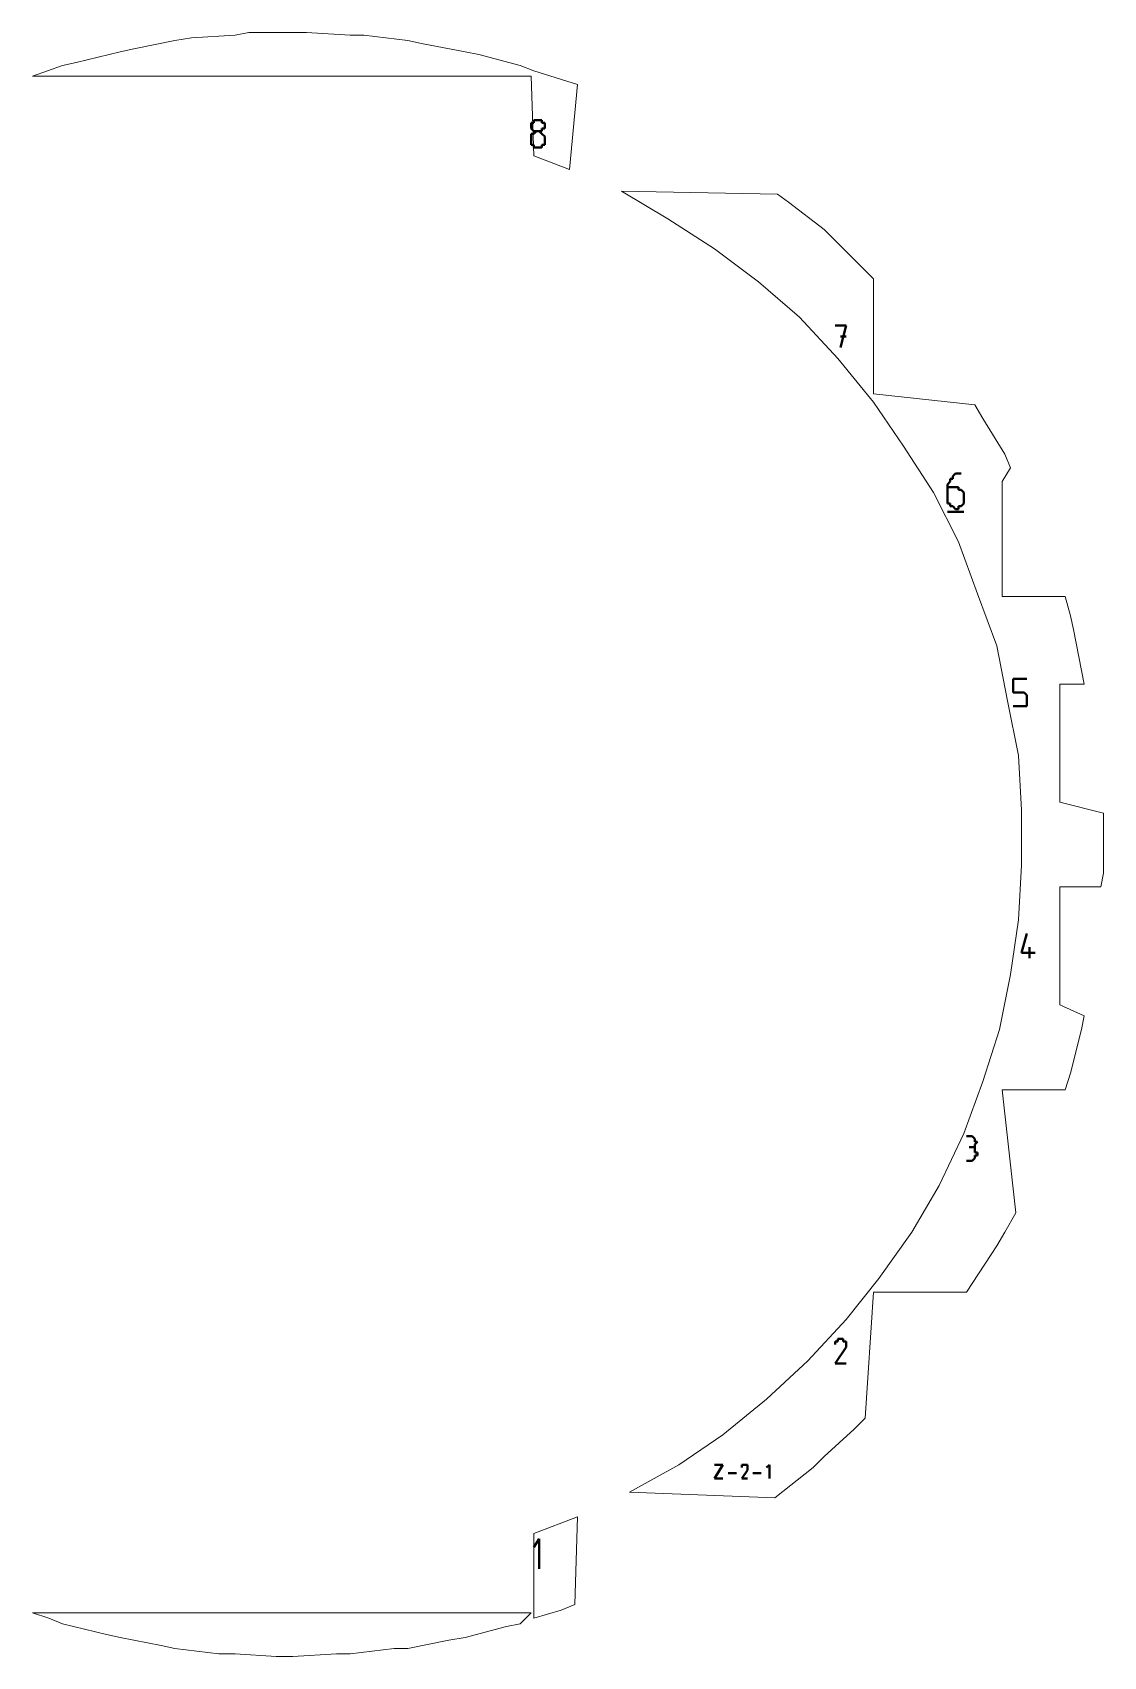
# Model space of a CAD drawing. Header units: centimetres. Extents: x -9.7 to 9.7, y -12.3 to 12.3.
# Drawn here: x -7.64 to -3.73, y -12.34 to -6.41 of the extents above; entities that cross this region are included whole.
import ezdxf

# ---------------------------------------------------------------- set-up
doc = ezdxf.new("R2010")
doc.units = ezdxf.units.CM
doc.header["$MEASUREMENT"] = 0
doc.layers.add('layer 1', color=7, linetype='Continuous')

msp = doc.modelspace()

# ---------------------------------------------------------------- linework, layer by layer
at = {"layer": 'layer 1', "color": 5, "lineweight": 13}
for points in [[(-7.11569, -6.43519), (-7.11569, -6.43519), (-7.26571, -6.46536), (-7.26571, -6.46536)], [(-7.05563, -6.42541), (-7.05563, -6.42541), (-7.11569, -6.43519), (-7.11569, -6.43519)], [(-6.89556, -6.41534), (-6.89556, -6.41534), (-7.05563, -6.42541), (-7.05563, -6.42541)], [(-6.84555, -6.4053), (-6.84555, -6.4053), (-6.89556, -6.41534), (-6.89556, -6.41534)], [(-6.68548, -6.4053), (-6.68548, -6.4053), (-6.84555, -6.4053), (-6.84555, -6.4053)], [(-6.63548, -6.4053), (-6.63548, -6.4053), (-6.68548, -6.4053), (-6.68548, -6.4053)], [(-6.47567, -6.41534), (-6.47567, -6.41534), (-6.63548, -6.4053), (-6.63548, -6.4053)], [(-6.42566, -6.41534), (-6.42566, -6.41534), (-6.47567, -6.41534), (-6.47567, -6.41534)], [(-6.26559, -6.43519), (-6.26559, -6.43519), (-6.42566, -6.41534), (-6.42566, -6.41534)], [(-6.21558, -6.44525), (-6.21558, -6.44525), (-6.26559, -6.43519), (-6.26559, -6.43519)], [(-6.05551, -6.4754), (-6.05551, -6.4754), (-6.21558, -6.44525), (-6.21558, -6.44525)], [(-7.47553, -6.51536), (-7.47553, -6.51536), (-7.52553, -6.52542), (-7.52553, -6.52542)], [(-7.31572, -6.4754), (-7.31572, -6.4754), (-7.47553, -6.51536), (-7.47553, -6.51536)], [(-7.26571, -6.46536), (-7.26571, -6.46536), (-7.31572, -6.4754), (-7.31572, -6.4754)], [(-6.0055, -6.4852), (-6.0055, -6.4852), (-6.05551, -6.4754), (-6.05551, -6.4754)], [(-5.85548, -6.52542), (-5.85548, -6.52542), (-6.0055, -6.4852), (-6.0055, -6.4852)], [(-7.52553, -6.52542), (-7.52553, -6.52542), (-7.6356, -6.56537), (-7.6356, -6.56537)], [(-7.6356, -6.56537), (-7.6356, -6.56537), (-5.81553, -6.56537), (-5.81553, -6.56537)], [(-5.80548, -6.54526), (-5.80548, -6.54526), (-5.85548, -6.52542), (-5.85548, -6.52542)], [(-5.81553, -6.56537), (-5.81553, -6.56537), (-5.80548, -6.85535), (-5.80548, -6.85535)], [(-5.6454, -6.59527), (-5.6454, -6.59527), (-5.80548, -6.54526), (-5.80548, -6.54526)], [(-5.67557, -6.90535), (-5.67557, -6.90535), (-5.6454, -6.59527), (-5.6454, -6.59527)], [(-5.80548, -6.85535), (-5.80548, -6.85535), (-5.67557, -6.90535), (-5.67557, -6.90535)], [(-4.91542, -6.99532), (-4.91542, -6.99532), (-5.4856, -6.98525), (-5.4856, -6.98525)], [(-5.4856, -6.98525), (-5.4856, -6.98525), (-5.31547, -7.08528), (-5.31547, -7.08528)], [(-4.87547, -7.02522), (-4.87547, -7.02522), (-4.91542, -6.99532), (-4.91542, -6.99532)], [(-4.74529, -7.12522), (-4.74529, -7.12522), (-4.87547, -7.02522), (-4.87547, -7.02522)], [(-5.31547, -7.08528), (-5.31547, -7.08528), (-5.14534, -7.19534), (-5.14534, -7.19534)], [(-4.70534, -7.16545), (-4.70534, -7.16545), (-4.74529, -7.12522), (-4.74529, -7.12522)], [(-4.56538, -7.3054), (-4.56538, -7.3054), (-4.70534, -7.16545), (-4.70534, -7.16545)], [(-5.14534, -7.19534), (-5.14534, -7.19534), (-4.98553, -7.31546), (-4.98553, -7.31546)], [(-4.98553, -7.31546), (-4.98553, -7.31546), (-4.83552, -7.44537), (-4.83552, -7.44537)], [(-4.56538, -7.7253), (-4.56538, -7.7253), (-4.56538, -7.3054), (-4.56538, -7.3054)], [(-4.83552, -7.44537), (-4.83552, -7.44537), (-4.69529, -7.59538), (-4.69529, -7.59538)], [(-4.69529, -7.59538), (-4.69529, -7.59538), (-4.56538, -7.75547), (-4.56538, -7.75547)], [(-4.19549, -7.76526), (-4.19549, -7.76526), (-4.56538, -7.7253), (-4.56538, -7.7253)], [(-4.56538, -7.75547), (-4.56538, -7.75547), (-4.45531, -7.91527), (-4.45531, -7.91527)], [(-4.16533, -7.81526), (-4.16533, -7.81526), (-4.19549, -7.76526), (-4.19549, -7.76526)], [(-4.08542, -7.94544), (-4.08542, -7.94544), (-4.16533, -7.81526), (-4.16533, -7.81526)], [(-4.45531, -7.91527), (-4.45531, -7.91527), (-4.34551, -8.0854), (-4.34551, -8.0854)], [(-4.06531, -7.99544), (-4.06531, -7.99544), (-4.08542, -7.94544), (-4.08542, -7.94544)], [(-4.09548, -8.04545), (-4.09548, -8.04545), (-4.06531, -7.99544), (-4.06531, -7.99544)], [(-4.09548, -8.46534), (-4.09548, -8.46534), (-4.09548, -8.04545), (-4.09548, -8.04545)], [(-4.34551, -8.0854), (-4.34551, -8.0854), (-4.25528, -8.26532), (-4.25528, -8.26532)], [(-4.25528, -8.26532), (-4.25528, -8.26532), (-4.18543, -8.45529), (-4.18543, -8.45529)], [(-4.18543, -8.45529), (-4.18543, -8.45529), (-4.11532, -8.64526), (-4.11532, -8.64526)], [(-3.86529, -8.46534), (-3.86529, -8.46534), (-4.09548, -8.46534), (-4.09548, -8.46534)], [(-3.84544, -8.53546), (-3.84544, -8.53546), (-3.86529, -8.46534), (-3.86529, -8.46534)], [(-3.83539, -8.58546), (-3.83539, -8.58546), (-3.84544, -8.53546), (-3.84544, -8.53546)], [(-3.79544, -8.78549), (-3.79544, -8.78549), (-3.83539, -8.58546), (-3.83539, -8.58546)], [(-4.11532, -8.64526), (-4.11532, -8.64526), (-4.07537, -8.84529), (-4.07537, -8.84529)], [(-3.8854, -9.21544), (-3.8854, -9.21544), (-3.8854, -8.78549), (-3.8854, -8.78549)], [(-3.8854, -8.78549), (-3.8854, -8.78549), (-3.79544, -8.78549), (-3.79544, -8.78549)], [(-4.07537, -8.84529), (-4.07537, -8.84529), (-4.03542, -9.04531), (-4.03542, -9.04531)], [(-4.03542, -9.04531), (-4.03542, -9.04531), (-4.02536, -9.24534), (-4.02536, -9.24534)], [(-4.02536, -9.24534), (-4.02536, -9.24534), (-4.02536, -9.44536), (-4.02536, -9.44536)], [(-3.72532, -9.25539), (-3.72532, -9.25539), (-3.8854, -9.21544), (-3.8854, -9.21544)], [(-3.72532, -9.3255), (-3.72532, -9.3255), (-3.72532, -9.25539), (-3.72532, -9.25539)], [(-3.72532, -9.39535), (-3.72532, -9.39535), (-3.72532, -9.3255), (-3.72532, -9.3255)], [(-3.72532, -9.47552), (-3.72532, -9.47552), (-3.72532, -9.39535), (-3.72532, -9.39535)], [(-4.02536, -9.44536), (-4.02536, -9.44536), (-4.03542, -9.64539), (-4.03542, -9.64539)], [(-3.73538, -9.52553), (-3.73538, -9.52553), (-3.72532, -9.47552), (-3.72532, -9.47552)], [(-3.8854, -9.95548), (-3.8854, -9.95548), (-3.8854, -9.52553), (-3.8854, -9.52553)], [(-3.8854, -9.52553), (-3.8854, -9.52553), (-3.73538, -9.52553), (-3.73538, -9.52553)], [(-4.03542, -9.64539), (-4.03542, -9.64539), (-4.06531, -9.84541), (-4.06531, -9.84541)], [(-4.06531, -9.84541), (-4.06531, -9.84541), (-4.10527, -10.04543), (-4.10527, -10.04543)], [(-3.79544, -9.99543), (-3.79544, -9.99543), (-3.8854, -9.95548), (-3.8854, -9.95548)], [(-3.80523, -10.04543), (-3.80523, -10.04543), (-3.79544, -9.99543), (-3.79544, -9.99543)], [(-4.10527, -10.04543), (-4.10527, -10.04543), (-4.16533, -10.23541), (-4.16533, -10.23541)], [(-3.84544, -10.20551), (-3.84544, -10.20551), (-3.80523, -10.04543), (-3.80523, -10.04543)], [(-4.16533, -10.23541), (-4.16533, -10.23541), (-4.23544, -10.42538), (-4.23544, -10.42538)], [(-3.86529, -10.26557), (-3.86529, -10.26557), (-3.84544, -10.20551), (-3.84544, -10.20551)], [(-4.04547, -10.71536), (-4.04547, -10.71536), (-4.09548, -10.26557), (-4.09548, -10.26557)], [(-4.09548, -10.26557), (-4.09548, -10.26557), (-3.86529, -10.26557), (-3.86529, -10.26557)], [(-4.23544, -10.42538), (-4.23544, -10.42538), (-4.3254, -10.61535), (-4.3254, -10.61535)], [(-4.3254, -10.61535), (-4.3254, -10.61535), (-4.42541, -10.78548), (-4.42541, -10.78548)], [(-4.08542, -10.78548), (-4.08542, -10.78548), (-4.04547, -10.71536), (-4.04547, -10.71536)], [(-4.42541, -10.78548), (-4.42541, -10.78548), (-4.54527, -10.95534), (-4.54527, -10.95534)], [(-4.11532, -10.83548), (-4.11532, -10.83548), (-4.08542, -10.78548), (-4.08542, -10.78548)], [(-4.22539, -11.00534), (-4.22539, -11.00534), (-4.11532, -10.83548), (-4.11532, -10.83548)], [(-4.54527, -10.95534), (-4.54527, -10.95534), (-4.66539, -11.10536), (-4.66539, -11.10536)], [(-4.59527, -11.46545), (-4.59527, -11.46545), (-4.56538, -11.00534), (-4.56538, -11.00534)], [(-4.56538, -11.00534), (-4.56538, -11.00534), (-4.22539, -11.00534), (-4.22539, -11.00534)], [(-4.66539, -11.10536), (-4.66539, -11.10536), (-4.80535, -11.25538), (-4.80535, -11.25538)], [(-4.80535, -11.25538), (-4.80535, -11.25538), (-4.95537, -11.3956), (-4.95537, -11.3956)], [(-4.95537, -11.3956), (-4.95537, -11.3956), (-5.11544, -11.52551), (-5.11544, -11.52551)], [(-4.63549, -11.50541), (-4.63549, -11.50541), (-4.59527, -11.46545), (-4.59527, -11.46545)], [(-5.11544, -11.52551), (-5.11544, -11.52551), (-5.27552, -11.63558), (-5.27552, -11.63558)], [(-4.74529, -11.60542), (-4.74529, -11.60542), (-4.63549, -11.50541), (-4.63549, -11.50541)], [(-4.78551, -11.64537), (-4.78551, -11.64537), (-4.74529, -11.60542), (-4.74529, -11.60542)], [(-5.27552, -11.63558), (-5.27552, -11.63558), (-5.45543, -11.7356), (-5.45543, -11.7356)], [(-4.92547, -11.75544), (-4.92547, -11.75544), (-4.78551, -11.64537), (-4.78551, -11.64537)], [(-5.45543, -11.7356), (-5.45543, -11.7356), (-4.92547, -11.75544), (-4.92547, -11.75544)], [(-5.6454, -11.82555), (-5.6454, -11.82555), (-5.80548, -11.88561), (-5.80548, -11.88561)], [(-5.65546, -12.14543), (-5.65546, -12.14543), (-5.6454, -11.82555), (-5.6454, -11.82555)], [(-5.80548, -11.88561), (-5.80548, -11.88561), (-5.80548, -12.19544), (-5.80548, -12.19544)], [(-5.70547, -12.16554), (-5.70547, -12.16554), (-5.65546, -12.14543), (-5.65546, -12.14543)], [(-7.6356, -12.17559), (-7.6356, -12.17559), (-7.57554, -12.19544), (-7.57554, -12.19544)], [(-5.81553, -12.17559), (-5.81553, -12.17559), (-7.6356, -12.17559), (-7.6356, -12.17559)], [(-7.57554, -12.19544), (-7.57554, -12.19544), (-7.52553, -12.21555), (-7.52553, -12.21555)], [(-7.52553, -12.21555), (-7.52553, -12.21555), (-7.36573, -12.2555), (-7.36573, -12.2555)], [(-5.90549, -12.2256), (-5.90549, -12.2256), (-5.85548, -12.21555), (-5.85548, -12.21555)], [(-5.85548, -12.21555), (-5.85548, -12.21555), (-5.81553, -12.17559), (-5.81553, -12.17559)], [(-5.80548, -12.19544), (-5.80548, -12.19544), (-5.70547, -12.16554), (-5.70547, -12.16554)], [(-7.36573, -12.2555), (-7.36573, -12.2555), (-7.31572, -12.26555), (-7.31572, -12.26555)], [(-7.31572, -12.26555), (-7.31572, -12.26555), (-7.1657, -12.29545), (-7.1657, -12.29545)], [(-6.11557, -12.27561), (-6.11557, -12.27561), (-6.05551, -12.26555), (-6.05551, -12.26555)], [(-6.05551, -12.26555), (-6.05551, -12.26555), (-5.90549, -12.2256), (-5.90549, -12.2256)], [(-7.1657, -12.29545), (-7.1657, -12.29545), (-7.11569, -12.30551), (-7.11569, -12.30551)], [(-7.11569, -12.30551), (-7.11569, -12.30551), (-6.95562, -12.32561), (-6.95562, -12.32561)], [(-6.95562, -12.32561), (-6.95562, -12.32561), (-6.89556, -12.32561), (-6.89556, -12.32561)], [(-6.89556, -12.32561), (-6.89556, -12.32561), (-6.74554, -12.3354), (-6.74554, -12.3354)], [(-6.68548, -12.3354), (-6.68548, -12.3354), (-6.52567, -12.32561), (-6.52567, -12.32561)], [(-6.52567, -12.32561), (-6.52567, -12.32561), (-6.47567, -12.32561), (-6.47567, -12.32561)], [(-6.47567, -12.32561), (-6.47567, -12.32561), (-6.31559, -12.30551), (-6.31559, -12.30551)], [(-6.31559, -12.30551), (-6.31559, -12.30551), (-6.26559, -12.30551), (-6.26559, -12.30551)], [(-6.26559, -12.30551), (-6.26559, -12.30551), (-6.11557, -12.27561), (-6.11557, -12.27561)], [(-6.74554, -12.3354), (-6.74554, -12.3354), (-6.68548, -12.3354), (-6.68548, -12.3354)]]:
    msp.add_open_spline(points, degree=3, dxfattribs=at)
at = {"layer": 'layer 1', "color": 1, "lineweight": 40}
for points in [[(-5.80548, -6.73523), (-5.80548, -6.73523), (-5.81553, -6.73523), (-5.81553, -6.73523)], [(-5.81553, -6.73523), (-5.81553, -6.73523), (-5.81553, -6.73523), (-5.81553, -6.73523)], [(-5.81553, -6.73523), (-5.81553, -6.73523), (-5.81553, -6.74529), (-5.81553, -6.74529)], [(-5.81553, -6.74529), (-5.81553, -6.74529), (-5.81553, -6.74529), (-5.81553, -6.74529)], [(-5.81553, -6.74529), (-5.81553, -6.74529), (-5.81553, -6.74529), (-5.81553, -6.74529)], [(-5.81553, -6.74529), (-5.81553, -6.74529), (-5.81553, -6.74529), (-5.81553, -6.74529)], [(-5.81553, -6.74529), (-5.81553, -6.74529), (-5.81553, -6.75534), (-5.81553, -6.75534)], [(-5.81553, -6.75534), (-5.81553, -6.75534), (-5.81553, -6.75534), (-5.81553, -6.75534)], [(-5.81553, -6.75534), (-5.81553, -6.75534), (-5.80548, -6.7654), (-5.80548, -6.7654)], [(-5.79542, -6.72544), (-5.79542, -6.72544), (-5.80548, -6.72544), (-5.80548, -6.72544)], [(-5.80548, -6.72544), (-5.80548, -6.72544), (-5.80548, -6.72544), (-5.80548, -6.72544)], [(-5.80548, -6.72544), (-5.80548, -6.72544), (-5.80548, -6.73523), (-5.80548, -6.73523)], [(-5.78537, -6.72544), (-5.78537, -6.72544), (-5.79542, -6.72544), (-5.79542, -6.72544)], [(-5.79542, -6.72544), (-5.79542, -6.72544), (-5.79542, -6.72544), (-5.79542, -6.72544)], [(-5.79542, -6.72544), (-5.79542, -6.72544), (-5.79542, -6.72544), (-5.79542, -6.72544)], [(-5.79542, -6.72544), (-5.79542, -6.72544), (-5.79542, -6.72544), (-5.79542, -6.72544)], [(-5.77558, -6.72544), (-5.77558, -6.72544), (-5.78537, -6.72544), (-5.78537, -6.72544)], [(-5.78537, -6.72544), (-5.78537, -6.72544), (-5.78537, -6.72544), (-5.78537, -6.72544)], [(-5.77558, -6.73523), (-5.77558, -6.73523), (-5.77558, -6.72544), (-5.77558, -6.72544)], [(-5.77558, -6.72544), (-5.77558, -6.72544), (-5.77558, -6.72544), (-5.77558, -6.72544)], [(-5.76553, -6.73523), (-5.76553, -6.73523), (-5.77558, -6.73523), (-5.77558, -6.73523)], [(-5.77558, -6.73523), (-5.77558, -6.73523), (-5.77558, -6.73523), (-5.77558, -6.73523)], [(-5.77558, -6.7654), (-5.77558, -6.7654), (-5.77558, -6.75534), (-5.77558, -6.75534)], [(-5.77558, -6.75534), (-5.77558, -6.75534), (-5.76553, -6.75534), (-5.76553, -6.75534)], [(-5.76553, -6.74529), (-5.76553, -6.74529), (-5.76553, -6.73523), (-5.76553, -6.73523)], [(-5.76553, -6.74529), (-5.76553, -6.74529), (-5.76553, -6.74529), (-5.76553, -6.74529)], [(-5.76553, -6.74529), (-5.76553, -6.74529), (-5.76553, -6.74529), (-5.76553, -6.74529)], [(-5.76553, -6.75534), (-5.76553, -6.75534), (-5.76553, -6.74529), (-5.76553, -6.74529)], [(-5.76553, -6.74529), (-5.76553, -6.74529), (-5.76553, -6.74529), (-5.76553, -6.74529)], [(-5.80548, -6.77519), (-5.80548, -6.77519), (-5.81553, -6.77519), (-5.81553, -6.77519)], [(-5.81553, -6.77519), (-5.81553, -6.77519), (-5.81553, -6.78524), (-5.81553, -6.78524)], [(-5.81553, -6.78524), (-5.81553, -6.78524), (-5.81553, -6.78524), (-5.81553, -6.78524)], [(-5.81553, -6.78524), (-5.81553, -6.78524), (-5.81553, -6.79529), (-5.81553, -6.79529)], [(-5.81553, -6.79529), (-5.81553, -6.79529), (-5.81553, -6.80535), (-5.81553, -6.80535)], [(-5.81553, -6.80535), (-5.81553, -6.80535), (-5.81553, -6.80535), (-5.81553, -6.80535)], [(-5.81553, -6.80535), (-5.81553, -6.80535), (-5.81553, -6.80535), (-5.81553, -6.80535)], [(-5.81553, -6.80535), (-5.81553, -6.80535), (-5.81553, -6.8154), (-5.81553, -6.8154)], [(-5.81553, -6.8154), (-5.81553, -6.8154), (-5.81553, -6.8154), (-5.81553, -6.8154)], [(-5.81553, -6.8154), (-5.81553, -6.8154), (-5.80548, -6.8154), (-5.80548, -6.8154)], [(-5.79542, -6.7654), (-5.79542, -6.7654), (-5.80548, -6.77519), (-5.80548, -6.77519)], [(-5.80548, -6.7654), (-5.80548, -6.7654), (-5.80548, -6.7654), (-5.80548, -6.7654)], [(-5.80548, -6.7654), (-5.80548, -6.7654), (-5.80548, -6.7654), (-5.80548, -6.7654)], [(-5.80548, -6.7654), (-5.80548, -6.7654), (-5.79542, -6.7654), (-5.79542, -6.7654)], [(-5.80548, -6.77519), (-5.80548, -6.77519), (-5.80548, -6.77519), (-5.80548, -6.77519)], [(-5.80548, -6.77519), (-5.80548, -6.77519), (-5.80548, -6.77519), (-5.80548, -6.77519)], [(-5.80548, -6.8154), (-5.80548, -6.8154), (-5.80548, -6.82519), (-5.80548, -6.82519)], [(-5.78537, -6.7654), (-5.78537, -6.7654), (-5.79542, -6.7654), (-5.79542, -6.7654)], [(-5.79542, -6.7654), (-5.79542, -6.7654), (-5.79542, -6.7654), (-5.79542, -6.7654)], [(-5.79542, -6.7654), (-5.79542, -6.7654), (-5.79542, -6.7654), (-5.79542, -6.7654)], [(-5.79542, -6.7654), (-5.79542, -6.7654), (-5.79542, -6.7654), (-5.79542, -6.7654)], [(-5.79542, -6.7654), (-5.79542, -6.7654), (-5.79542, -6.7654), (-5.79542, -6.7654)], [(-5.79542, -6.7654), (-5.79542, -6.7654), (-5.79542, -6.7654), (-5.79542, -6.7654)], [(-5.79542, -6.7654), (-5.79542, -6.7654), (-5.79542, -6.7654), (-5.79542, -6.7654)], [(-5.79542, -6.7654), (-5.79542, -6.7654), (-5.78537, -6.7654), (-5.78537, -6.7654)], [(-5.77558, -6.77519), (-5.77558, -6.77519), (-5.78537, -6.7654), (-5.78537, -6.7654)], [(-5.78537, -6.7654), (-5.78537, -6.7654), (-5.78537, -6.7654), (-5.78537, -6.7654)], [(-5.78537, -6.7654), (-5.78537, -6.7654), (-5.78537, -6.7654), (-5.78537, -6.7654)], [(-5.78537, -6.7654), (-5.78537, -6.7654), (-5.77558, -6.7654), (-5.77558, -6.7654)], [(-5.77558, -6.7654), (-5.77558, -6.7654), (-5.77558, -6.7654), (-5.77558, -6.7654)], [(-5.77558, -6.7654), (-5.77558, -6.7654), (-5.77558, -6.7654), (-5.77558, -6.7654)], [(-5.76553, -6.78524), (-5.76553, -6.78524), (-5.77558, -6.77519), (-5.77558, -6.77519)], [(-5.77558, -6.77519), (-5.77558, -6.77519), (-5.77558, -6.77519), (-5.77558, -6.77519)], [(-5.77558, -6.77519), (-5.77558, -6.77519), (-5.77558, -6.77519), (-5.77558, -6.77519)], [(-5.77558, -6.77519), (-5.77558, -6.77519), (-5.77558, -6.77519), (-5.77558, -6.77519)], [(-5.77558, -6.82519), (-5.77558, -6.82519), (-5.77558, -6.8154), (-5.77558, -6.8154)], [(-5.77558, -6.8154), (-5.77558, -6.8154), (-5.77558, -6.8154), (-5.77558, -6.8154)], [(-5.77558, -6.8154), (-5.77558, -6.8154), (-5.76553, -6.8154), (-5.76553, -6.8154)], [(-5.76553, -6.79529), (-5.76553, -6.79529), (-5.76553, -6.78524), (-5.76553, -6.78524)], [(-5.76553, -6.78524), (-5.76553, -6.78524), (-5.76553, -6.78524), (-5.76553, -6.78524)], [(-5.76553, -6.80535), (-5.76553, -6.80535), (-5.76553, -6.79529), (-5.76553, -6.79529)], [(-5.76553, -6.79529), (-5.76553, -6.79529), (-5.76553, -6.79529), (-5.76553, -6.79529)], [(-5.76553, -6.8154), (-5.76553, -6.8154), (-5.76553, -6.80535), (-5.76553, -6.80535)], [(-5.76553, -6.80535), (-5.76553, -6.80535), (-5.76553, -6.80535), (-5.76553, -6.80535)], [(-5.80548, -6.82519), (-5.80548, -6.82519), (-5.80548, -6.82519), (-5.80548, -6.82519)], [(-5.80548, -6.82519), (-5.80548, -6.82519), (-5.79542, -6.82519), (-5.79542, -6.82519)], [(-5.79542, -6.82519), (-5.79542, -6.82519), (-5.79542, -6.82519), (-5.79542, -6.82519)], [(-5.79542, -6.82519), (-5.79542, -6.82519), (-5.79542, -6.82519), (-5.79542, -6.82519)], [(-5.79542, -6.82519), (-5.79542, -6.82519), (-5.79542, -6.82519), (-5.79542, -6.82519)], [(-5.79542, -6.82519), (-5.79542, -6.82519), (-5.78537, -6.82519), (-5.78537, -6.82519)], [(-5.78537, -6.82519), (-5.78537, -6.82519), (-5.78537, -6.82519), (-5.78537, -6.82519)], [(-5.78537, -6.82519), (-5.78537, -6.82519), (-5.77558, -6.82519), (-5.77558, -6.82519)], [(-5.77558, -6.82519), (-5.77558, -6.82519), (-5.77558, -6.82519), (-5.77558, -6.82519)], [(-4.66539, -7.47526), (-4.66539, -7.47526), (-4.70534, -7.47526), (-4.70534, -7.47526)], [(-4.6855, -7.55544), (-4.6855, -7.55544), (-4.66539, -7.47526), (-4.66539, -7.47526)], [(-4.66539, -7.51522), (-4.66539, -7.51522), (-4.6855, -7.51522), (-4.6855, -7.51522)], [(-4.28545, -8.04545), (-4.28545, -8.04545), (-4.2955, -8.05524), (-4.2955, -8.05524)], [(-4.2955, -8.05524), (-4.2955, -8.05524), (-4.2955, -8.06529), (-4.2955, -8.06529)], [(-4.27539, -8.0354), (-4.27539, -8.0354), (-4.28545, -8.0354), (-4.28545, -8.0354)], [(-4.28545, -8.0354), (-4.28545, -8.0354), (-4.28545, -8.04545), (-4.28545, -8.04545)], [(-4.26534, -8.01528), (-4.26534, -8.01528), (-4.27539, -8.02534), (-4.27539, -8.02534)], [(-4.27539, -8.02534), (-4.27539, -8.02534), (-4.27539, -8.0354), (-4.27539, -8.0354)], [(-4.25528, -8.01528), (-4.25528, -8.01528), (-4.26534, -8.01528), (-4.26534, -8.01528)], [(-4.24549, -8.01528), (-4.24549, -8.01528), (-4.25528, -8.01528), (-4.25528, -8.01528)], [(-4.24549, -8.01528), (-4.24549, -8.01528), (-4.24549, -8.01528), (-4.24549, -8.01528)], [(-4.2955, -8.06529), (-4.2955, -8.06529), (-4.2955, -8.06529), (-4.2955, -8.06529)], [(-4.2955, -8.06529), (-4.2955, -8.06529), (-4.2955, -8.1153), (-4.2955, -8.1153)], [(-4.26534, -8.06529), (-4.26534, -8.06529), (-4.2955, -8.06529), (-4.2955, -8.06529)], [(-4.2955, -8.1153), (-4.2955, -8.1153), (-4.2955, -8.1153), (-4.2955, -8.1153)], [(-4.2955, -8.1153), (-4.2955, -8.1153), (-4.2955, -8.1153), (-4.2955, -8.1153)], [(-4.2955, -8.1153), (-4.2955, -8.1153), (-4.2955, -8.12535), (-4.2955, -8.12535)], [(-4.25528, -8.06529), (-4.25528, -8.06529), (-4.26534, -8.06529), (-4.26534, -8.06529)], [(-4.25528, -8.07535), (-4.25528, -8.07535), (-4.25528, -8.06529), (-4.25528, -8.06529)], [(-4.24549, -8.07535), (-4.24549, -8.07535), (-4.25528, -8.07535), (-4.25528, -8.07535)], [(-4.23544, -8.0854), (-4.23544, -8.0854), (-4.24549, -8.07535), (-4.24549, -8.07535)], [(-4.24549, -8.07535), (-4.24549, -8.07535), (-4.24549, -8.07535), (-4.24549, -8.07535)], [(-4.24549, -8.07535), (-4.24549, -8.07535), (-4.24549, -8.07535), (-4.24549, -8.07535)], [(-4.23544, -8.09546), (-4.23544, -8.09546), (-4.23544, -8.0854), (-4.23544, -8.0854)], [(-4.23544, -8.0854), (-4.23544, -8.0854), (-4.23544, -8.0854), (-4.23544, -8.0854)], [(-4.23544, -8.1153), (-4.23544, -8.1153), (-4.23544, -8.09546), (-4.23544, -8.09546)], [(-4.23544, -8.09546), (-4.23544, -8.09546), (-4.23544, -8.09546), (-4.23544, -8.09546)], [(-4.23544, -8.09546), (-4.23544, -8.09546), (-4.23544, -8.09546), (-4.23544, -8.09546)], [(-4.23544, -8.12535), (-4.23544, -8.12535), (-4.23544, -8.1153), (-4.23544, -8.1153)], [(-4.23544, -8.1153), (-4.23544, -8.1153), (-4.23544, -8.1153), (-4.23544, -8.1153)], [(-4.2955, -8.12535), (-4.2955, -8.12535), (-4.28545, -8.12535), (-4.28545, -8.12535)], [(-4.2955, -8.15525), (-4.2955, -8.15525), (-4.23544, -8.15525), (-4.23544, -8.15525)], [(-4.28545, -8.12535), (-4.28545, -8.12535), (-4.28545, -8.13541), (-4.28545, -8.13541)], [(-4.28545, -8.13541), (-4.28545, -8.13541), (-4.28545, -8.13541), (-4.28545, -8.13541)], [(-4.28545, -8.13541), (-4.28545, -8.13541), (-4.27539, -8.13541), (-4.27539, -8.13541)], [(-4.27539, -8.13541), (-4.27539, -8.13541), (-4.27539, -8.13541), (-4.27539, -8.13541)], [(-4.27539, -8.13541), (-4.27539, -8.13541), (-4.26534, -8.14546), (-4.26534, -8.14546)], [(-4.26534, -8.14546), (-4.26534, -8.14546), (-4.26534, -8.14546), (-4.26534, -8.14546)], [(-4.26534, -8.14546), (-4.26534, -8.14546), (-4.26534, -8.14546), (-4.26534, -8.14546)], [(-4.26534, -8.14546), (-4.26534, -8.14546), (-4.25528, -8.14546), (-4.25528, -8.14546)], [(-4.25528, -8.14546), (-4.25528, -8.14546), (-4.25528, -8.13541), (-4.25528, -8.13541)], [(-4.25528, -8.13541), (-4.25528, -8.13541), (-4.24549, -8.13541), (-4.24549, -8.13541)], [(-4.24549, -8.13541), (-4.24549, -8.13541), (-4.23544, -8.12535), (-4.23544, -8.12535)], [(-4.24549, -8.13541), (-4.24549, -8.13541), (-4.24549, -8.13541), (-4.24549, -8.13541)], [(-4.24549, -8.13541), (-4.24549, -8.13541), (-4.24549, -8.13541), (-4.24549, -8.13541)], [(-4.23544, -8.12535), (-4.23544, -8.12535), (-4.23544, -8.12535), (-4.23544, -8.12535)], [(-4.05526, -8.81539), (-4.05526, -8.81539), (-4.05526, -8.76538), (-4.05526, -8.76538)], [(-4.05526, -8.76538), (-4.05526, -8.76538), (-4.00525, -8.76538), (-4.00525, -8.76538)], [(-4.02536, -8.81539), (-4.02536, -8.81539), (-4.05526, -8.81539), (-4.05526, -8.81539)], [(-4.01531, -8.81539), (-4.01531, -8.81539), (-4.02536, -8.81539), (-4.02536, -8.81539)], [(-4.02536, -8.81539), (-4.02536, -8.81539), (-4.02536, -8.81539), (-4.02536, -8.81539)], [(-4.00525, -8.82544), (-4.00525, -8.82544), (-4.01531, -8.81539), (-4.01531, -8.81539)], [(-4.01531, -8.81539), (-4.01531, -8.81539), (-4.01531, -8.81539), (-4.01531, -8.81539)], [(-4.01531, -8.81539), (-4.01531, -8.81539), (-4.01531, -8.81539), (-4.01531, -8.81539)], [(-4.00525, -8.8355), (-4.00525, -8.8355), (-4.00525, -8.82544), (-4.00525, -8.82544)], [(-4.00525, -8.82544), (-4.00525, -8.82544), (-4.00525, -8.82544), (-4.00525, -8.82544)], [(-4.00525, -8.82544), (-4.00525, -8.82544), (-4.00525, -8.82544), (-4.00525, -8.82544)], [(-4.00525, -8.84529), (-4.00525, -8.84529), (-4.00525, -8.8355), (-4.00525, -8.8355)], [(-4.00525, -8.8355), (-4.00525, -8.8355), (-4.00525, -8.8355), (-4.00525, -8.8355)], [(-4.00525, -8.8355), (-4.00525, -8.8355), (-4.00525, -8.8355), (-4.00525, -8.8355)], [(-4.05526, -8.86539), (-4.05526, -8.86539), (-4.02536, -8.86539), (-4.02536, -8.86539)], [(-4.02536, -8.86539), (-4.02536, -8.86539), (-4.02536, -8.86539), (-4.02536, -8.86539)], [(-4.02536, -8.86539), (-4.02536, -8.86539), (-4.02536, -8.86539), (-4.02536, -8.86539)], [(-4.02536, -8.86539), (-4.02536, -8.86539), (-4.01531, -8.86539), (-4.01531, -8.86539)], [(-4.01531, -8.86539), (-4.01531, -8.86539), (-4.01531, -8.86539), (-4.01531, -8.86539)], [(-4.01531, -8.86539), (-4.01531, -8.86539), (-4.01531, -8.86539), (-4.01531, -8.86539)], [(-4.01531, -8.86539), (-4.01531, -8.86539), (-4.00525, -8.86539), (-4.00525, -8.86539)], [(-4.00525, -8.85534), (-4.00525, -8.85534), (-4.00525, -8.84529), (-4.00525, -8.84529)], [(-4.00525, -8.86539), (-4.00525, -8.86539), (-4.00525, -8.85534), (-4.00525, -8.85534)], [(-4.00525, -8.85534), (-4.00525, -8.85534), (-4.00525, -8.85534), (-4.00525, -8.85534)], [(-4.00525, -8.85534), (-4.00525, -8.85534), (-4.00525, -8.85534), (-4.00525, -8.85534)], [(-4.02536, -9.76551), (-4.02536, -9.76551), (-4.00525, -9.69539), (-4.00525, -9.69539)], [(-3.97536, -9.76551), (-3.97536, -9.76551), (-4.02536, -9.76551), (-4.02536, -9.76551)], [(-3.99546, -9.78535), (-3.99546, -9.78535), (-3.99546, -9.7454), (-3.99546, -9.7454)], [(-4.20528, -10.43543), (-4.20528, -10.43543), (-4.22539, -10.43543), (-4.22539, -10.43543)], [(-4.19549, -10.44549), (-4.19549, -10.44549), (-4.20528, -10.43543), (-4.20528, -10.43543)], [(-4.20528, -10.43543), (-4.20528, -10.43543), (-4.20528, -10.43543), (-4.20528, -10.43543)], [(-4.20528, -10.43543), (-4.20528, -10.43543), (-4.20528, -10.43543), (-4.20528, -10.43543)], [(-4.20528, -10.47538), (-4.20528, -10.47538), (-4.21533, -10.47538), (-4.21533, -10.47538)], [(-4.21533, -10.47538), (-4.21533, -10.47538), (-4.20528, -10.47538), (-4.20528, -10.47538)], [(-4.19549, -10.47538), (-4.19549, -10.47538), (-4.20528, -10.47538), (-4.20528, -10.47538)], [(-4.20528, -10.47538), (-4.20528, -10.47538), (-4.20528, -10.47538), (-4.20528, -10.47538)], [(-4.20528, -10.47538), (-4.20528, -10.47538), (-4.20528, -10.47538), (-4.20528, -10.47538)], [(-4.20528, -10.47538), (-4.20528, -10.47538), (-4.20528, -10.47538), (-4.20528, -10.47538)], [(-4.20528, -10.47538), (-4.20528, -10.47538), (-4.20528, -10.47538), (-4.20528, -10.47538)], [(-4.20528, -10.47538), (-4.20528, -10.47538), (-4.20528, -10.47538), (-4.20528, -10.47538)], [(-4.20528, -10.47538), (-4.20528, -10.47538), (-4.19549, -10.47538), (-4.19549, -10.47538)], [(-4.19549, -10.45554), (-4.19549, -10.45554), (-4.19549, -10.44549), (-4.19549, -10.44549)], [(-4.19549, -10.44549), (-4.19549, -10.44549), (-4.19549, -10.44549), (-4.19549, -10.44549)], [(-4.19549, -10.44549), (-4.19549, -10.44549), (-4.19549, -10.44549), (-4.19549, -10.44549)], [(-4.19549, -10.44549), (-4.19549, -10.44549), (-4.19549, -10.44549), (-4.19549, -10.44549)], [(-4.19549, -10.46533), (-4.19549, -10.46533), (-4.18543, -10.45554), (-4.18543, -10.45554)], [(-4.18543, -10.45554), (-4.18543, -10.45554), (-4.19549, -10.45554), (-4.19549, -10.45554)], [(-4.19549, -10.45554), (-4.19549, -10.45554), (-4.19549, -10.45554), (-4.19549, -10.45554)], [(-4.19549, -10.47538), (-4.19549, -10.47538), (-4.19549, -10.46533), (-4.19549, -10.46533)], [(-4.19549, -10.46533), (-4.19549, -10.46533), (-4.19549, -10.46533), (-4.19549, -10.46533)], [(-4.19549, -10.46533), (-4.19549, -10.46533), (-4.19549, -10.46533), (-4.19549, -10.46533)], [(-4.19549, -10.46533), (-4.19549, -10.46533), (-4.19549, -10.46533), (-4.19549, -10.46533)], [(-4.19549, -10.48544), (-4.19549, -10.48544), (-4.19549, -10.47538), (-4.19549, -10.47538)], [(-4.19549, -10.47538), (-4.19549, -10.47538), (-4.19549, -10.47538), (-4.19549, -10.47538)], [(-4.19549, -10.47538), (-4.19549, -10.47538), (-4.19549, -10.47538), (-4.19549, -10.47538)], [(-4.19549, -10.49549), (-4.19549, -10.49549), (-4.19549, -10.48544), (-4.19549, -10.48544)], [(-4.19549, -10.48544), (-4.19549, -10.48544), (-4.19549, -10.48544), (-4.19549, -10.48544)], [(-4.19549, -10.48544), (-4.19549, -10.48544), (-4.19549, -10.48544), (-4.19549, -10.48544)], [(-4.18543, -10.49549), (-4.18543, -10.49549), (-4.19549, -10.49549), (-4.19549, -10.49549)], [(-4.18543, -10.45554), (-4.18543, -10.45554), (-4.18543, -10.45554), (-4.18543, -10.45554)], [(-4.18543, -10.50554), (-4.18543, -10.50554), (-4.18543, -10.49549), (-4.18543, -10.49549)], [(-4.18543, -10.49549), (-4.18543, -10.49549), (-4.18543, -10.49549), (-4.18543, -10.49549)], [(-4.22539, -10.52539), (-4.22539, -10.52539), (-4.20528, -10.52539), (-4.20528, -10.52539)], [(-4.20528, -10.52539), (-4.20528, -10.52539), (-4.19549, -10.51533), (-4.19549, -10.51533)], [(-4.20528, -10.52539), (-4.20528, -10.52539), (-4.20528, -10.52539), (-4.20528, -10.52539)], [(-4.20528, -10.52539), (-4.20528, -10.52539), (-4.20528, -10.52539), (-4.20528, -10.52539)], [(-4.20528, -10.52539), (-4.20528, -10.52539), (-4.20528, -10.52539), (-4.20528, -10.52539)], [(-4.19549, -10.51533), (-4.19549, -10.51533), (-4.19549, -10.50554), (-4.19549, -10.50554)], [(-4.19549, -10.50554), (-4.19549, -10.50554), (-4.18543, -10.50554), (-4.18543, -10.50554)], [(-4.19549, -10.51533), (-4.19549, -10.51533), (-4.19549, -10.51533), (-4.19549, -10.51533)], [(-4.19549, -10.51533), (-4.19549, -10.51533), (-4.19549, -10.51533), (-4.19549, -10.51533)], [(-4.19549, -10.51533), (-4.19549, -10.51533), (-4.19549, -10.51533), (-4.19549, -10.51533)], [(-4.19549, -10.51533), (-4.19549, -10.51533), (-4.19549, -10.51533), (-4.19549, -10.51533)], [(-4.69529, -11.18553), (-4.69529, -11.18553), (-4.70534, -11.18553), (-4.70534, -11.18553)], [(-4.70534, -11.18553), (-4.70534, -11.18553), (-4.70534, -11.19558), (-4.70534, -11.19558)], [(-4.70534, -11.26543), (-4.70534, -11.26543), (-4.66539, -11.20537), (-4.66539, -11.20537)], [(-4.6855, -11.17547), (-4.6855, -11.17547), (-4.69529, -11.17547), (-4.69529, -11.17547)], [(-4.69529, -11.17547), (-4.69529, -11.17547), (-4.69529, -11.17547), (-4.69529, -11.17547)], [(-4.69529, -11.17547), (-4.69529, -11.17547), (-4.69529, -11.18553), (-4.69529, -11.18553)], [(-4.69529, -11.18553), (-4.69529, -11.18553), (-4.69529, -11.18553), (-4.69529, -11.18553)], [(-4.67544, -11.17547), (-4.67544, -11.17547), (-4.6855, -11.17547), (-4.6855, -11.17547)], [(-4.6855, -11.17547), (-4.6855, -11.17547), (-4.6855, -11.17547), (-4.6855, -11.17547)], [(-4.6855, -11.17547), (-4.6855, -11.17547), (-4.6855, -11.17547), (-4.6855, -11.17547)], [(-4.67544, -11.18553), (-4.67544, -11.18553), (-4.67544, -11.17547), (-4.67544, -11.17547)], [(-4.67544, -11.17547), (-4.67544, -11.17547), (-4.67544, -11.17547), (-4.67544, -11.17547)], [(-4.67544, -11.17547), (-4.67544, -11.17547), (-4.67544, -11.17547), (-4.67544, -11.17547)], [(-4.66539, -11.18553), (-4.66539, -11.18553), (-4.67544, -11.18553), (-4.67544, -11.18553)], [(-4.66539, -11.19558), (-4.66539, -11.19558), (-4.66539, -11.18553), (-4.66539, -11.18553)], [(-4.66539, -11.18553), (-4.66539, -11.18553), (-4.66539, -11.18553), (-4.66539, -11.18553)], [(-4.66539, -11.20537), (-4.66539, -11.20537), (-4.66539, -11.19558), (-4.66539, -11.19558)], [(-4.66539, -11.19558), (-4.66539, -11.19558), (-4.66539, -11.19558), (-4.66539, -11.19558)], [(-4.66539, -11.19558), (-4.66539, -11.19558), (-4.66539, -11.19558), (-4.66539, -11.19558)], [(-4.66539, -11.20537), (-4.66539, -11.20537), (-4.66539, -11.20537), (-4.66539, -11.20537)], [(-4.66539, -11.20537), (-4.66539, -11.20537), (-4.66539, -11.20537), (-4.66539, -11.20537)], [(-4.66539, -11.20537), (-4.66539, -11.20537), (-4.66539, -11.20537), (-4.66539, -11.20537)], [(-4.66539, -11.20537), (-4.66539, -11.20537), (-4.66539, -11.20537), (-4.66539, -11.20537)], [(-4.66539, -11.20537), (-4.66539, -11.20537), (-4.66539, -11.20537), (-4.66539, -11.20537)], [(-4.66539, -11.20537), (-4.66539, -11.20537), (-4.66539, -11.20537), (-4.66539, -11.20537)], [(-4.66539, -11.20537), (-4.66539, -11.20537), (-4.66539, -11.20537), (-4.66539, -11.20537)], [(-4.66539, -11.20537), (-4.66539, -11.20537), (-4.66539, -11.20537), (-4.66539, -11.20537)], [(-4.66539, -11.20537), (-4.66539, -11.20537), (-4.66539, -11.20537), (-4.66539, -11.20537)], [(-4.66539, -11.20537), (-4.66539, -11.20537), (-4.66539, -11.20537), (-4.66539, -11.20537)], [(-4.66539, -11.20537), (-4.66539, -11.20537), (-4.66539, -11.20537), (-4.66539, -11.20537)], [(-4.66539, -11.20537), (-4.66539, -11.20537), (-4.66539, -11.20537), (-4.66539, -11.20537)], [(-4.66539, -11.20537), (-4.66539, -11.20537), (-4.66539, -11.20537), (-4.66539, -11.20537)], [(-4.66539, -11.26543), (-4.66539, -11.26543), (-4.70534, -11.26543), (-4.70534, -11.26543)], [(-5.14534, -11.68559), (-5.14534, -11.68559), (-5.11544, -11.63558), (-5.11544, -11.63558)], [(-5.11544, -11.63558), (-5.11544, -11.63558), (-5.14534, -11.63558), (-5.14534, -11.63558)], [(-5.06544, -11.66548), (-5.06544, -11.66548), (-5.09534, -11.66548), (-5.09534, -11.66548)], [(-5.03554, -11.63558), (-5.03554, -11.63558), (-5.04533, -11.63558), (-5.04533, -11.63558)], [(-5.04533, -11.63558), (-5.04533, -11.63558), (-5.04533, -11.63558), (-5.04533, -11.63558)], [(-5.04533, -11.63558), (-5.04533, -11.63558), (-5.04533, -11.63558), (-5.04533, -11.63558)], [(-5.04533, -11.63558), (-5.04533, -11.63558), (-5.04533, -11.64537), (-5.04533, -11.64537)], [(-5.04533, -11.64537), (-5.04533, -11.64537), (-5.04533, -11.64537), (-5.04533, -11.64537)], [(-5.04533, -11.68559), (-5.04533, -11.68559), (-5.02549, -11.65543), (-5.02549, -11.65543)], [(-5.02549, -11.63558), (-5.02549, -11.63558), (-5.03554, -11.63558), (-5.03554, -11.63558)], [(-5.03554, -11.63558), (-5.03554, -11.63558), (-5.03554, -11.63558), (-5.03554, -11.63558)], [(-5.03554, -11.63558), (-5.03554, -11.63558), (-5.03554, -11.63558), (-5.03554, -11.63558)], [(-5.03554, -11.63558), (-5.03554, -11.63558), (-5.03554, -11.63558), (-5.03554, -11.63558)], [(-5.03554, -11.63558), (-5.03554, -11.63558), (-5.03554, -11.63558), (-5.03554, -11.63558)], [(-5.02549, -11.64537), (-5.02549, -11.64537), (-5.02549, -11.63558), (-5.02549, -11.63558)], [(-5.02549, -11.63558), (-5.02549, -11.63558), (-5.02549, -11.63558), (-5.02549, -11.63558)], [(-5.02549, -11.63558), (-5.02549, -11.63558), (-5.02549, -11.63558), (-5.02549, -11.63558)], [(-5.02549, -11.63558), (-5.02549, -11.63558), (-5.02549, -11.63558), (-5.02549, -11.63558)], [(-5.02549, -11.65543), (-5.02549, -11.65543), (-5.02549, -11.64537), (-5.02549, -11.64537)], [(-5.02549, -11.64537), (-5.02549, -11.64537), (-5.02549, -11.64537), (-5.02549, -11.64537)], [(-5.02549, -11.64537), (-5.02549, -11.64537), (-5.02549, -11.64537), (-5.02549, -11.64537)], [(-5.02549, -11.64537), (-5.02549, -11.64537), (-5.02549, -11.64537), (-5.02549, -11.64537)], [(-5.02549, -11.64537), (-5.02549, -11.64537), (-5.02549, -11.64537), (-5.02549, -11.64537)], [(-5.02549, -11.65543), (-5.02549, -11.65543), (-5.02549, -11.65543), (-5.02549, -11.65543)], [(-5.02549, -11.65543), (-5.02549, -11.65543), (-5.02549, -11.65543), (-5.02549, -11.65543)], [(-5.02549, -11.65543), (-5.02549, -11.65543), (-5.02549, -11.65543), (-5.02549, -11.65543)], [(-5.02549, -11.65543), (-5.02549, -11.65543), (-5.02549, -11.65543), (-5.02549, -11.65543)], [(-5.02549, -11.65543), (-5.02549, -11.65543), (-5.02549, -11.65543), (-5.02549, -11.65543)], [(-5.02549, -11.65543), (-5.02549, -11.65543), (-5.02549, -11.65543), (-5.02549, -11.65543)], [(-5.02549, -11.65543), (-5.02549, -11.65543), (-5.02549, -11.65543), (-5.02549, -11.65543)], [(-5.02549, -11.65543), (-5.02549, -11.65543), (-5.02549, -11.65543), (-5.02549, -11.65543)], [(-5.02549, -11.65543), (-5.02549, -11.65543), (-5.02549, -11.65543), (-5.02549, -11.65543)], [(-5.02549, -11.65543), (-5.02549, -11.65543), (-5.02549, -11.65543), (-5.02549, -11.65543)], [(-5.02549, -11.65543), (-5.02549, -11.65543), (-5.02549, -11.65543), (-5.02549, -11.65543)], [(-5.02549, -11.65543), (-5.02549, -11.65543), (-5.02549, -11.65543), (-5.02549, -11.65543)], [(-4.97548, -11.66548), (-4.97548, -11.66548), (-5.00538, -11.66548), (-5.00538, -11.66548)], [(-4.94532, -11.63558), (-4.94532, -11.63558), (-4.95537, -11.64537), (-4.95537, -11.64537)], [(-4.94532, -11.68559), (-4.94532, -11.68559), (-4.94532, -11.63558), (-4.94532, -11.63558)], [(-5.11544, -11.68559), (-5.11544, -11.68559), (-5.14534, -11.68559), (-5.14534, -11.68559)], [(-5.02549, -11.68559), (-5.02549, -11.68559), (-5.04533, -11.68559), (-5.04533, -11.68559)], [(-5.78537, -11.90546), (-5.78537, -11.90546), (-5.80548, -11.93562), (-5.80548, -11.93562)], [(-5.78537, -12.01552), (-5.78537, -12.01552), (-5.78537, -11.90546), (-5.78537, -11.90546)]]:
    msp.add_open_spline(points, degree=3, dxfattribs=at)

doc.saveas('drawing.dxf')
